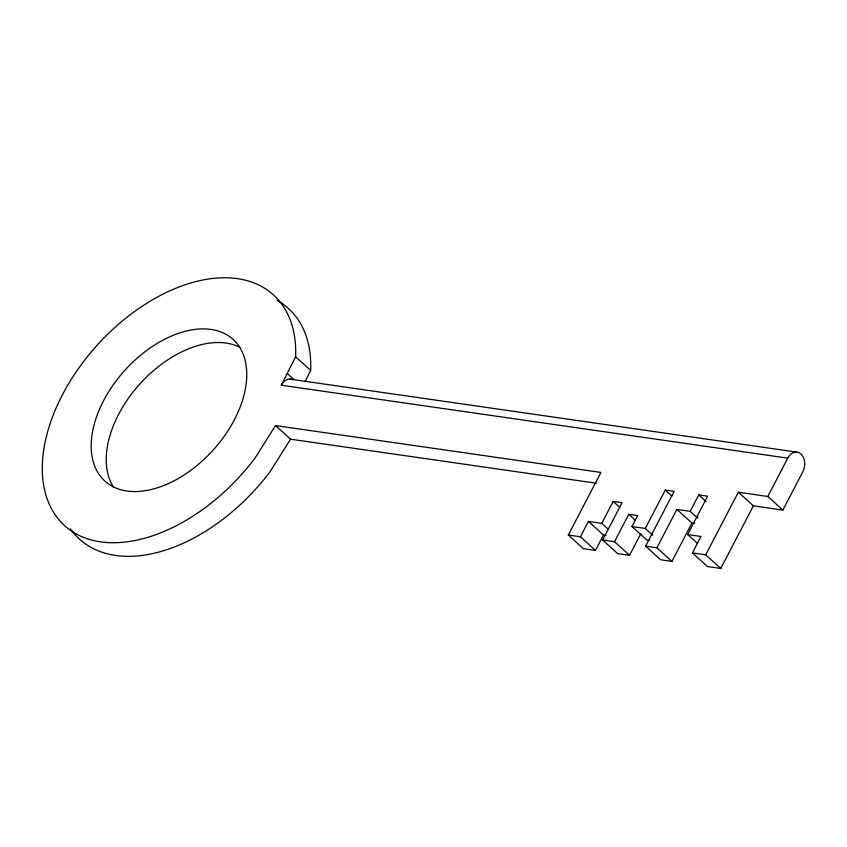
<?xml version="1.0" encoding="UTF-8"?>
<svg xmlns="http://www.w3.org/2000/svg" width="847" height="847" viewBox="0 0 847 847"><rect width="100%" height="100%" fill="white"/><g stroke="black" fill="none" stroke-linecap="round" stroke-linejoin="round"><path stroke-width="1.27" d="M568.316 535.039L580.428 536.786L588.443 521.403L601.762 523.33L613.175 501.403L622.069 502.684L602.641 539.984L614.509 541.699L628.781 514.288L637.664 515.569L631.957 526.527L645.287 528.454L665.266 490.074L674.148 491.355L645.615 546.177L656.891 547.797L676.869 509.428L690.199 511.344L698.754 494.902L707.637 496.183L687.669 534.552L700.998 536.469L692.433 552.922L705.731 554.827L738.319 492.223L753.364 505.839L782.861 510.085L802.808 471.768A12.97 9.359 -81.8 0 0 800.987 454.003A12.97 9.359 -81.8 0 0 787.752 458.153L281.278 385.216L295.603 356.778A155.594 96.907 -47.9 0 0 141.015 307.016A155.594 96.907 -47.9 0 0 56.823 517.125A155.594 96.907 -47.9 0 0 255 458.121L275.497 425.575L600.904 472.435L568.316 535.039L583.361 548.655L595.483 550.391L603.488 535.018L605.912 535.368M305.164 381.542L310.658 370.383A155.594 96.907 -47.9 0 0 277.085 300.357M602.641 539.984L617.696 553.599L629.554 555.304L640.851 533.61M645.615 546.177L660.66 559.782L671.936 561.402L691.914 523.033L694.339 523.382M692.433 552.922L707.478 566.527L720.776 568.443L753.364 505.839M738.319 492.223L767.816 496.469L787.752 458.153M596.352 483.224L290.542 439.18L270.045 471.737A155.594 96.907 -47.9 0 1 70.449 528.761M289.981 379.128L796.466 452.065M649.427 540.492L647.002 540.142L631.957 526.527M767.816 496.469L782.861 510.085M698.754 494.902L706.282 501.71M690.199 511.344L697.716 518.152M665.266 490.074L671.84 496.035M676.869 509.428L691.914 523.033M687.669 534.552L697.07 543.054M705.731 554.827L720.776 568.443M645.287 528.454L652.815 535.251M628.781 514.288L635.366 520.238M613.175 501.403L619.76 507.353M656.891 547.797L671.936 561.402M601.762 523.33L608.347 529.28M614.509 541.699L629.554 555.304M588.443 521.403L603.488 535.018M580.428 536.786L595.483 550.391M295.603 356.778L310.658 370.383M287.366 373.516L293.951 379.467M275.497 425.575L290.542 439.18M113.773 487.501A95.542 59.502 -47.9 0 1 139.755 384.083A95.542 59.502 -47.9 0 1 240.103 347.45M281.278 385.216A12.97 9.359 -81.8 0 1 292.363 379.678M165.927 484.643A95.542 59.502 -47.9 0 0 237.838 344.602A95.542 59.502 -47.9 0 0 103.175 401.457A95.542 59.502 -47.9 0 0 165.927 484.643"/></g></svg>
